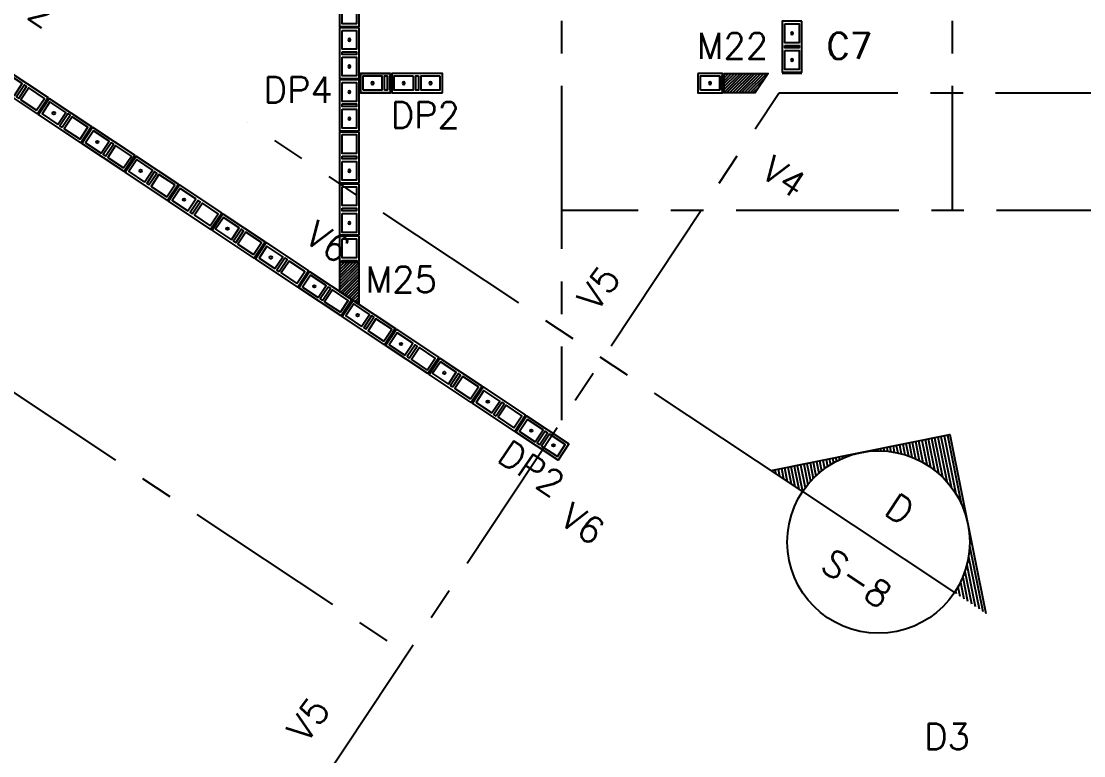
# Model space of a CAD drawing. Header units: metres. Extents: x -32.5 to 8.2, y -20.5 to 12.4.
# Drawn here: x -15.53 to -7.38, y -7.75 to -2.11 of the extents above; entities that cross this region are included whole.
import ezdxf
from ezdxf.enums import TextEntityAlignment as Align
from ezdxf.xclip import XClip

# ---------------------------------------------------------------- set-up
doc = ezdxf.new("R2010")
doc.units = ezdxf.units.M
doc.header["$XCLIPFRAME"] = 2
doc.linetypes.add('CENTER', pattern=[2, 1.25, -0.25, 0.25, -0.25])
doc.linetypes.add('PHANTOM', pattern=[2.5, 1.25, -0.25, 0.25, -0.25, 0.25, -0.25])
for name, color, linetype in [('BLOKS 008', 8, 'Continuous'), ('MOCHETAS 004', 4, 'Continuous'), ('S-ejes 008', 8, 'CENTER'), ('S-hatch 002', 2, 'Continuous'), ('S-secciones 005', 5, 'Continuous'), ('S-text 003', 3, 'Continuous'), ('S-text 004', 4, 'Continuous'), ('TEX5', 4, 'Continuous')]:
    doc.layers.add(name, color=color, linetype=linetype)
doc.styles.add('ROMANS', font='romans')

# ---------------------------------------------------------------- blocks, each defined once
blk = doc.blocks.new('*U144')
for points in [[(-0.075, 0.4), (0.075, 0.4), (0.075, 0.01), (-0.075, 0.01)], [(0.055, 0.38), (-0.055, 0.38), (-0.055, 0.235), (0.055, 0.235)], [(0.055, 0.215), (-0.055, 0.215), (-0.055, 0.195), (0.055, 0.195)], [(0.055, 0.175), (-0.055, 0.175), (-0.055, 0.03), (0.055, 0.03)]]:
    blk.add_lwpolyline(points, close=True)
at = {"color": 251}
blk.add_lwpolyline([(-0.075, 0), (0.075, 0)], dxfattribs=at)
at = {"color": 3}
for centre in [(0, 0.3075), (0, 0.1025)]:
    blk.add_circle(centre, 0.00953, dxfattribs=at)
blk = doc.blocks.new('*U145')
for points in [[(-0.075, 0.4), (0.075, 0.4), (0.075, 0.01), (-0.075, 0.01)], [(0.055, 0.38), (-0.055, 0.38), (-0.055, 0.235), (0.055, 0.235)], [(0.055, 0.215), (-0.055, 0.215), (-0.055, 0.195), (0.055, 0.195)], [(0.055, 0.175), (-0.055, 0.175), (-0.055, 0.03), (0.055, 0.03)]]:
    blk.add_lwpolyline(points, close=True)
at = {"color": 251}
blk.add_lwpolyline([(-0.075, 0), (0.075, 0)], dxfattribs=at)
at = {"color": 3}
blk.add_circle((0, 0.1025), 0.00953, dxfattribs=at)
blk = doc.blocks.new('*U161')
for points in [[(-0.075, 0.4), (0.075, 0.4), (0.075, 0.01), (-0.075, 0.01)], [(0.055, 0.38), (-0.055, 0.38), (-0.055, 0.235), (0.055, 0.235)], [(0.055, 0.215), (-0.055, 0.215), (-0.055, 0.195), (0.055, 0.195)], [(0.055, 0.175), (-0.055, 0.175), (-0.055, 0.03), (0.055, 0.03)]]:
    blk.add_lwpolyline(points, close=True)
at = {"color": 251}
blk.add_lwpolyline([(-0.075, 0), (0.075, 0)], dxfattribs=at)
at = {"color": 3}
blk.add_circle((0, 0.3075), 0.00953, dxfattribs=at)
blk = doc.blocks.new('*U27')
for points in [[(-0.075, 0.4), (0.075, 0.4), (0.075, 0.01), (-0.075, 0.01)], [(0.055, 0.38), (-0.055, 0.38), (-0.055, 0.235), (0.055, 0.235)], [(0.055, 0.215), (-0.055, 0.215), (-0.055, 0.195), (0.055, 0.195)], [(0.055, 0.175), (-0.055, 0.175), (-0.055, 0.03), (0.055, 0.03)]]:
    blk.add_lwpolyline(points, close=True)
at = {"color": 251}
blk.add_lwpolyline([(-0.075, 0), (0.075, 0)], dxfattribs=at)
at = {"color": 3}
for centre in [(0, 0.3075), (0, 0.1025)]:
    blk.add_circle(centre, 0.00953, dxfattribs=at)
blk = doc.blocks.new('*U162')
for points in [[(-0.075, 0.4), (0.075, 0.4), (0.075, 0.01), (-0.075, 0.01)], [(0.055, 0.38), (-0.055, 0.38), (-0.055, 0.235), (0.055, 0.235)], [(0.055, 0.215), (-0.055, 0.215), (-0.055, 0.195), (0.055, 0.195)], [(0.055, 0.175), (-0.055, 0.175), (-0.055, 0.03), (0.055, 0.03)]]:
    blk.add_lwpolyline(points, close=True)
at = {"color": 251}
blk.add_lwpolyline([(-0.075, 0), (0.075, 0)], dxfattribs=at)
at = {"color": 3}
blk.add_circle((0, 0.1025), 0.00953, dxfattribs=at)
blk = doc.blocks.new('*U163')
for points in [[(-0.075, 0.4), (0.075, 0.4), (0.075, 0.01), (-0.075, 0.01)], [(0.055, 0.38), (-0.055, 0.38), (-0.055, 0.235), (0.055, 0.235)], [(0.055, 0.215), (-0.055, 0.215), (-0.055, 0.195), (0.055, 0.195)], [(0.055, 0.175), (-0.055, 0.175), (-0.055, 0.03), (0.055, 0.03)]]:
    blk.add_lwpolyline(points, close=True)
at = {"color": 251}
blk.add_lwpolyline([(-0.075, 0), (0.075, 0)], dxfattribs=at)
at = {"color": 3}
blk.add_circle((0, 0.1025), 0.00953, dxfattribs=at)
blk = doc.blocks.new('*U152')
for points in [[(-0.075, 0.4), (0.075, 0.4), (0.075, 0.21), (-0.075, 0.21)], [(0.055, 0.38), (-0.055, 0.38), (-0.055, 0.235), (0.055, 0.235)]]:
    blk.add_lwpolyline(points, close=True)
at = {"color": 251}
blk.add_lwpolyline([(-0.075, 0.2), (0.075, 0.2)], dxfattribs=at)
blk.add_lwpolyline([(0.055, 0.21), (0.055, 0.215), (-0.055, 0.215), (-0.055, 0.21)])
blk = doc.blocks.new('*U29')
for points in [[(-0.075, 0.4), (0.075, 0.4), (0.075, 0.01), (-0.075, 0.01)], [(0.055, 0.38), (-0.055, 0.38), (-0.055, 0.235), (0.055, 0.235)], [(0.055, 0.215), (-0.055, 0.215), (-0.055, 0.195), (0.055, 0.195)], [(0.055, 0.175), (-0.055, 0.175), (-0.055, 0.03), (0.055, 0.03)]]:
    blk.add_lwpolyline(points, close=True)
at = {"color": 251}
blk.add_lwpolyline([(-0.075, 0), (0.075, 0)], dxfattribs=at)
at = {"color": 3}
for centre in [(0, 0.3075), (0, 0.1025)]:
    blk.add_circle(centre, 0.00953, dxfattribs=at)
blk = doc.blocks.new('*U164')
for points in [[(-0.075, 0.4), (0.075, 0.4), (0.075, 0.01), (-0.075, 0.01)], [(0.055, 0.38), (-0.055, 0.38), (-0.055, 0.235), (0.055, 0.235)], [(0.055, 0.215), (-0.055, 0.215), (-0.055, 0.195), (0.055, 0.195)], [(0.055, 0.175), (-0.055, 0.175), (-0.055, 0.03), (0.055, 0.03)]]:
    blk.add_lwpolyline(points, close=True)
at = {"color": 3}
blk.add_circle((0, 0.3075), 0.00953, dxfattribs=at)
blk = doc.blocks.new('*U238')
for points in [[(-0.075, 0.4), (0.075, 0.4), (0.075, 0.21), (-0.075, 0.21)], [(0.055, 0.38), (-0.055, 0.38), (-0.055, 0.235), (0.055, 0.235)]]:
    blk.add_lwpolyline(points, close=True)
at = {"color": 251}
blk.add_lwpolyline([(-0.075, 0.2), (0.075, 0.2)], dxfattribs=at)
blk.add_lwpolyline([(0.055, 0.21), (0.055, 0.215), (-0.055, 0.215), (-0.055, 0.21)])
at = {"color": 3}
blk.add_circle((0, 0.3075), 0.00953, dxfattribs=at)
blk = doc.blocks.new('*U239')
for points in [[(-0.075, 0.4), (0.075, 0.4), (0.075, 0.01), (-0.075, 0.01)], [(0.055, 0.38), (-0.055, 0.38), (-0.055, 0.235), (0.055, 0.235)], [(0.055, 0.215), (-0.055, 0.215), (-0.055, 0.195), (0.055, 0.195)], [(0.055, 0.175), (-0.055, 0.175), (-0.055, 0.03), (0.055, 0.03)]]:
    blk.add_lwpolyline(points, close=True)
at = {"color": 251}
blk.add_lwpolyline([(-0.075, 0), (0.075, 0)], dxfattribs=at)
at = {"color": 3}
for centre in [(0, 0.3075), (0, 0.1025)]:
    blk.add_circle(centre, 0.00953, dxfattribs=at)
blk = doc.blocks.new('*X480')
at = {"color": 0}
for p, q in [((2.8236, 0.5785), (2.8342, 0.5891)), ((2.8324, 0.5696), (2.8519, 0.5891)), ((2.8412, 0.5608), (2.8695, 0.5891)), ((2.8501, 0.552), (2.8872, 0.5891)), ((2.8589, 0.5431), (2.9049, 0.5891)), ((2.8677, 0.5343), (2.9226, 0.5891)), ((2.8766, 0.5255), (2.9403, 0.5891)), ((2.8854, 0.5166), (2.9579, 0.5891)), ((2.8943, 0.5078), (2.9583, 0.5718)), ((3.6069, 0.4073), (3.7888, 0.5891)), ((3.6267, 0.4447), (3.7711, 0.5891)), ((3.6385, 0.4742), (3.7534, 0.5891)), ((3.6462, 0.4996), (3.7358, 0.5891)), ((3.6515, 0.5225), (3.7181, 0.5891)), ((3.6549, 0.5436), (3.7004, 0.5891)), ((3.6569, 0.5633), (3.6827, 0.5891)), ((3.6578, 0.5819), (3.665, 0.5891)), ((2.9031, 0.4989), (2.9595, 0.5554)), ((2.9119, 0.4901), (2.9614, 0.5396)), ((2.9208, 0.4813), (2.9639, 0.5244)), ((2.9296, 0.4724), (2.967, 0.5098)), ((2.9385, 0.4636), (2.9706, 0.4957)), ((2.9473, 0.4547), (2.9746, 0.4821)), ((2.9561, 0.4459), (2.9792, 0.4689)), ((2.965, 0.4371), (2.9841, 0.4562)), ((2.9738, 0.4282), (2.9895, 0.4439)), ((2.9826, 0.4194), (2.9952, 0.4319)), ((2.9915, 0.4105), (3.0013, 0.4203)), ((3.0003, 0.4017), (3.0077, 0.4091)), ((3.0092, 0.3929), (3.0145, 0.3982)), ((3.018, 0.384), (3.0217, 0.3877)), ((3.0976, 0.3045), (3.1004, 0.3073)), ((3.1064, 0.2956), (3.1107, 0.3)), ((3.1152, 0.2868), (3.1214, 0.293)), ((3.1241, 0.278), (3.1324, 0.2863)), ((3.3008, 0.1012), (3.4898, 0.2901)), ((3.1329, 0.2691), (3.1438, 0.28)), ((3.1417, 0.2603), (3.1555, 0.274)), ((3.1506, 0.2514), (3.1676, 0.2685)), ((3.1594, 0.2426), (3.1801, 0.2633)), ((3.1683, 0.2338), (3.193, 0.2585)), ((3.1771, 0.2249), (3.2064, 0.2542)), ((3.1859, 0.2161), (3.2202, 0.2503)), ((3.1948, 0.2073), (3.2344, 0.2469)), ((3.2655, 0.1365), (3.3745, 0.2455)), ((3.2743, 0.1277), (3.3974, 0.2508)), ((3.2832, 0.1189), (3.4229, 0.2586)), ((3.292, 0.11), (3.4523, 0.2703)), ((3.2036, 0.1984), (3.2493, 0.2441)), ((3.2125, 0.1896), (3.2647, 0.2418)), ((3.2213, 0.1807), (3.2807, 0.2402)), ((3.2301, 0.1719), (3.2975, 0.2393)), ((3.239, 0.1631), (3.3151, 0.2392)), ((3.2478, 0.1542), (3.3337, 0.2401)), ((3.2567, 0.1454), (3.3534, 0.2421))]:
    blk.add_line(p, q, dxfattribs=at)

msp = doc.modelspace()

# ---------------------------------------------------------------- hatches: boundary and pattern name
at = {"layer": 'S-hatch 002'}
h = msp.add_hatch(dxfattribs=at)
h.set_pattern_fill('ANSI31', color=256, scale=0.005)
h.paths.add_polyline_path([(-9.7983, -2.5137), (-10.1383, -2.5137), (-10.1383, -2.6637), (-9.898, -2.6637)])
h = msp.add_hatch(dxfattribs=at)
h.set_pattern_fill('ANSI31', color=256, scale=0.005)
h.set_pattern_definition([(45, (0.07, 4e-16), (-0.01122532, 0.01122532), [])])
h.paths.add_polyline_path([(-12.9383, -3.9636), (-13.0883, -3.9636), (-13.0883, -4.1865), (-12.9383, -4.2864)])

# ---------------------------------------------------------------- linework, layer by layer
at = {"layer": 'MOCHETAS 004'}
for points in [[(-10.1383, -2.5137), (-9.7983, -2.5137), (-9.898, -2.6637), (-10.1383, -2.6637), (-10.1383, -2.5137)], [(-12.9383, -4.2864), (-12.9383, -3.9636), (-13.0883, -3.9636), (-13.0883, -4.1865), (-12.9383, -4.2864)]]:
    msp.add_lwpolyline(points, dxfattribs=at)
at = {"layer": 'S-ejes 008'}
for p, q in [((-11.3862, 11.39), (-11.3862, -5.1738)), ((-8.3862, 11.39), (-8.3862, -3.5653)), ((-25.8431, 1.8523), (-12.5774, -6.9658)), ((-20.9521, -19.6069), (-9.718, -2.6644)), ((7.1976, -2.6644), (-9.718, -2.6644)), ((7.2045, -3.5653), (-11.3862, -3.5653))]:
    msp.add_line(p, q, dxfattribs=at)
at = {"layer": 'S-secciones 005', "linetype": 'PHANTOM'}
msp.add_line((-9.6302, -5.6588), (-13.7942, -2.8909), dxfattribs=at)
at = {"layer": 'S-secciones 005', "color": 1}
msp.add_line((-9.5346, -5.7224), (-8.3686, -6.4974), dxfattribs=at)
at = {"layer": 'S-secciones 005', "color": 4}
msp.add_lwpolyline([(-9.5346, -5.7224), (-9.776, -5.5619), (-8.4036, -5.2855), (-8.1272, -6.6579)], dxfattribs=at)
msp.add_circle((-8.9516, -6.1099), 0.7, dxfattribs=at)

# ---------------------------------------------------------------- block references
at = {"layer": 'BLOKS 008', "xscale": -1}
for name, p in [('*U161', (-13.0133, -2.1636)), ('*U239', (-9.6161, -2.5137)), ('*U27', (-13.0133, -2.5636)), ('*U27', (-13.0133, -2.9636)), ('*U162', (-13.0133, -3.3636)), ('*U163', (-13.0133, -3.7636)), ('*U152', (-13.0133, -4.1636))]:
    msp.add_blockref(name, p, dxfattribs=at)
at = {"layer": 'BLOKS 008', "rotation": 236.386788124138}
for name, p in [('*U145', (-15.7, -2.5406)), ('*U145', (-15.3669, -2.7621)), ('*U145', (-15.0338, -2.9835)), ('*U145', (-14.7007, -3.2049)), ('*U145', (-14.3676, -3.4264)), ('*U145', (-14.0344, -3.6478)), ('*U145', (-13.7013, -3.8692)), ('*U145', (-13.3682, -4.0907)), ('*U145', (-13.0351, -4.3121)), ('*U145', (-12.702, -4.5335)), ('*U145', (-12.3688, -4.755)), ('*U145', (-12.0357, -4.9764)), ('*U144', (-11.7026, -5.1978))]:
    msp.add_blockref(name, p, dxfattribs=at)
at = {"layer": 'BLOKS 008'}
ref = msp.add_blockref('*U164', (-12.5283, -2.5887), dxfattribs=dict(at, xscale=-1, rotation=89.99999999999967))
XClip(ref).set_block_clipping_path([(-0.0750000001, 0.17), (0.0750000001, 0.4)])
at = {"layer": 'BLOKS 008', "xscale": -1}
for name, p, rotation in [('*U29', (-12.6983, -2.5887), 269.9999999999998), ('*U238', (-9.9383, -2.5887), 89.99999999999979)]:
    msp.add_blockref(name, p, dxfattribs=dict(at, rotation=rotation))
at = {"layer": 'S-secciones 005', "color": 4, "xscale": -1.999999999999999, "yscale": 2, "zscale": 2, "rotation": 146.3867880681232}
msp.add_blockref('*X480', (-13.8089, -1.4663), dxfattribs=at)

# ---------------------------------------------------------------- texts
at = {"style": 'ROMANS'}
msp.add_text('C7', height=0.2, dxfattribs=at).set_placement((-9.0022, -2.4027), align=Align.RIGHT)
for s, rotation, p in [('V4', 326.32123, (-9.8671, -3.3015)), ('V6', 326.32123, (-13.3699, -3.7997)), ('V5', 53.52415, (-11.1155, -4.3493)), ('V6', 326.32123, (-11.414, -5.9621)), ('V5', 53.52415, (-13.345, -7.6601))]:
    msp.add_text(s, height=0.2, rotation=rotation, dxfattribs=at).set_placement(p)
msp.add_text('D3', height=0.2, dxfattribs=at).set_placement((-8.4256, -7.6016), align=Align.MIDDLE)
at = {"layer": 'S-text 003', "style": 'ROMANS'}
for p in [(-15.3552, -2.1798), (-11.4525, -5.778)]:
    msp.add_text('DP2', height=0.2, rotation=325.8929, dxfattribs=at).set_placement(p, align=Align.RIGHT)
for s, p in [('M22', (-9.799, -2.403)), ('DP4', (-13.1412, -2.7395)), ('DP2', (-12.1651, -2.933)), ('M25', (-12.3419, -4.1946))]:
    msp.add_text(s, height=0.2, dxfattribs=at).set_placement(p, align=Align.RIGHT)
msp.add_text('S-8', height=0.2, rotation=326.38679, dxfattribs=at).set_placement((-9.1183, -6.3911), align=Align.MIDDLE)
at = {"layer": 'S-text 004', "style": 'ROMANS'}
msp.add_text('D', height=0.2, rotation=326.38679, dxfattribs=at).set_placement((-8.7893, -5.8569), align=Align.MIDDLE)
at = {"layer": 'TEX5', "style": 'ROMANS'}
msp.add_text('C7', height=0.2, dxfattribs=at).set_placement((-8.9965, -2.4025), align=Align.RIGHT)

doc.saveas('drawing.dxf')
